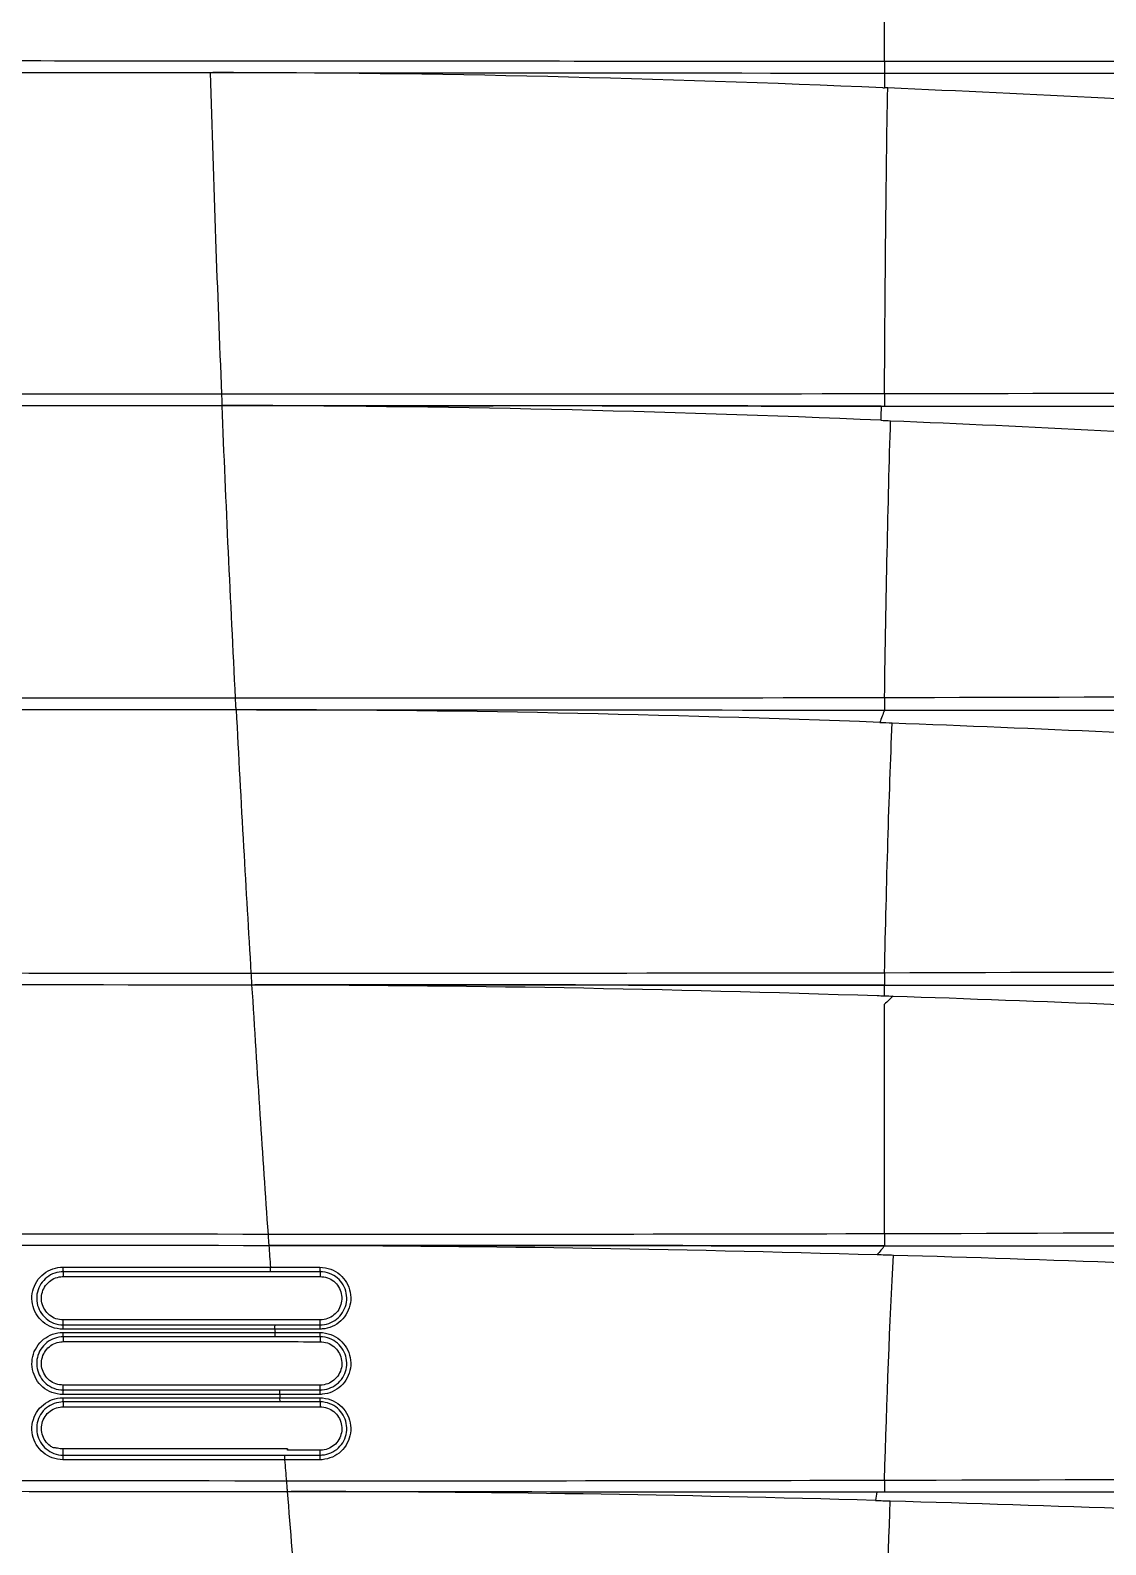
# Model space of a CAD drawing. Header units: millimetres. Extents: x 11242 to 497835, y 4200 to 105100.
# Drawn here: x 278488.7 to 278563, y 46082.8 to 46187.4 of the extents above; entities that cross this region are included whole.
import ezdxf

# ---------------------------------------------------------------- set-up
doc = ezdxf.new("R2010")
doc.units = ezdxf.units.MM
doc.header["$LTSCALE"] = 200
doc.layers.add('# LG-AIRCON', color=240, linetype='Continuous')
doc.layers.add('# 냉난방설비', color=4, linetype='Continuous')

# ---------------------------------------------------------------- blocks, each defined once
blk = doc.blocks.new('A$C7F214049')
at = {"layer": '# LG-AIRCON', "color": 0}
for p, q in [((70.93, 106.21), (70.93, 105.88)), ((88.68, 106.21), (88.68, 105.87)), ((70.93, 102.54), (70.93, 102.88)), ((88.68, 102.54), (88.68, 102.88)), ((70.93, 101.71), (70.93, 101.38)), ((88.68, 101.71), (88.68, 101.37)), ((70.93, 98.04), (70.93, 98.38)), ((88.68, 98.04), (88.68, 98.38)), ((70.93, 97.22), (70.93, 96.88)), ((88.68, 97.22), (88.68, 96.88)), ((70.93, 93.54), (70.93, 93.97)), ((88.68, 93.54), (88.68, 93.88))]:
    blk.add_line(p, q, dxfattribs=at)
for centre, ratio, start_param, end_param in [((70.94, 106.51), 0.102099, 4.670514, 6.160367), ((88.69, 106.51), 0.080327, 4.66759, 6.160614), ((70.94, 102.24), 0.102093, 3.264411, 4.709095), ((88.69, 102.24), 0.084106, 3.264202, 4.707889), ((70.94, 102.01), 0.102084, 4.711159, 6.160367), ((88.69, 102.01), 0.084287, 4.710243, 6.160574), ((70.94, 97.74), 0.10176, 3.264406, 4.749609), ((70.94, 97.52), 0.101733, 4.751664, 6.160372), ((88.69, 97.74), 0.086898, 3.264232, 4.750392), ((88.69, 97.51), 0.086961, 4.752655, 6.160545), ((70.94, 93.25), 0.101086, 3.264398, 4.790119), ((88.69, 93.25), 0.088378, 3.264248, 4.792758)]:
    blk.add_ellipse(centre, major_axis=(0, -0.3), ratio=ratio, start_param=start_param, end_param=end_param, dxfattribs=at)
for points, degree in [([(127.67, 189.8), (127.65, 197.86), (127.65, 205.93), (127.67, 214)], 3), ([(127.67, 189.8), (116.78, 189.8), (105.9, 189.81), (95.02, 189.82)], 3), ([(127.55, 187.98), (112.14, 188.65), (96.66, 189.02), (81.26, 189.03)], 3), ([(127.67, 189), (127.67, 188.66), (127.67, 188.32), (127.67, 187.98)], 3), ([(127.55, 187.98), (127.59, 187.98), (127.63, 187.98), (127.67, 187.98)], 3), ([(127.89, 187.97), (127.82, 187.97), (127.75, 187.98), (127.67, 187.98)], 3), ([(127.67, 166.84), (127.71, 174.39), (127.78, 181.7), (127.89, 187.97)], 3), ([(127.67, 166.84), (112.39, 166.82), (97.12, 166.81), (81.87, 166.82)], 3), ([(81.91, 166.03), (81.91, 166.03), (81.91, 166.03), (81.91, 166.03)], 3), ([(82.84, 145.82), (82.49, 152.56), (82.18, 159.31), (81.91, 166.03)], 3), ([(127.42, 165.02), (112.26, 165.66), (97.05, 166.02), (81.91, 166.03)], 3), ([(81.91, 166.03), (88.15, 166.03), (94.39, 166.02), (100.64, 166.02)], 3), ([(108.17, 166.01), (114.67, 166.01), (121.17, 166), (127.67, 166)], 3), ([(127.44, 166), (127.42, 165.67), (127.41, 165.35), (127.42, 165.02)], 3), ([(127.42, 165.02), (127.64, 165.01), (127.86, 165), (128.09, 164.99)], 3), ([(127.67, 145.85), (127.78, 152.71), (127.91, 159.29), (128.09, 164.99)], 3), ([(128.09, 164.99), (137.78, 164.59), (147.45, 164.08), (157.11, 163.56)], 3), ([(127.67, 145.85), (112.71, 145.82), (97.76, 145.81), (82.84, 145.82)], 3), ([(82.88, 145.03), (82.88, 145.03)], 1), ([(127.34, 144.15), (112.53, 144.71), (97.66, 145.02), (82.88, 145.03)], 3), ([(82.88, 145.03), (97.79, 145.02), (112.73, 145.01), (127.67, 145)], 3), ([(127.67, 145), (127.56, 144.71), (127.45, 144.43), (127.34, 144.15)], 3), ([(127.34, 144.15), (127.63, 144.14), (127.91, 144.13), (128.2, 144.12)], 3), ([(127.67, 126.84), (127.81, 133.07), (127.98, 139.03), (128.2, 144.12)], 3), ([(128.2, 144.12), (138.2, 143.75), (148.18, 143.27), (158.15, 142.78)], 3), ([(83.9, 126.81), (65.72, 126.82), (47.57, 126.83), (29.47, 126.84)], 3), ([(127.67, 126.84), (113.07, 126.82), (98.47, 126.8), (83.9, 126.81)], 3), ([(29.47, 126.07), (47.58, 126.06), (65.75, 126.04), (83.95, 126.03)], 3), ([(83.95, 126.03), (84.03, 126.03), (84.1, 126.03), (84.17, 126.03)], 3), ([(83.95, 126.03), (83.95, 126.03), (83.95, 126.03), (83.95, 126.03)], 3), ([(83.95, 126.03), (98.32, 126.02), (112.77, 125.76), (127.17, 125.28)], 3), ([(84.17, 126.03), (98.65, 126.02), (113.16, 126.01), (127.67, 126)], 3), ([(127.67, 125.26), (127.67, 125.51), (127.67, 125.75), (127.67, 126)], 3), ([(127.17, 125.28), (127.34, 125.28), (127.51, 125.27), (127.67, 125.26)], 3), ([(127.67, 125.27), (127.87, 125.26), (128.06, 125.25), (128.26, 125.25)], 3), ([(128.26, 125.25), (128.06, 125.06), (127.87, 124.88), (127.67, 124.69)], 3), ([(128.26, 125.25), (138.62, 124.9), (148.96, 124.47), (159.28, 124.01)], 3), ([(85.08, 108.79), (66.5, 108.8), (47.96, 108.81), (29.47, 108.82)], 3), ([(127.67, 108.82), (113.46, 108.79), (99.26, 108.77), (85.08, 108.79)], 3), ([(29.47, 108.07), (47.98, 108.06), (66.54, 108.04), (85.14, 108.03)], 3), ([(85.14, 108.03), (85.14, 108.03)], 1), ([(85.14, 108.03), (99.11, 108.02), (113.16, 107.8), (127.17, 107.39)], 3), ([(85.14, 108.03), (99.3, 108.02), (113.48, 108.01), (127.67, 108)], 3), ([(85.14, 108.03), (85.17, 107.53), (85.21, 107.02), (85.25, 106.52)], 3), ([(127.67, 108), (127.51, 107.79), (127.34, 107.59), (127.17, 107.4)], 3), ([(127.17, 107.4), (127.54, 107.39), (127.91, 107.37), (128.28, 107.36)], 3), ([(127.67, 91.79), (127.84, 97.38), (128.03, 102.75), (128.28, 107.36)], 3), ([(128.28, 107.36), (139.05, 107.06), (149.79, 106.65), (160.53, 106.23)], 3), ([(85.27, 106.21), (85.26, 106.23), (85.24, 106.37), (85.25, 106.52)], 3), ([(88.68, 106.21), (87.55, 106.21), (86.41, 106.21), (85.27, 106.21)], 3), ([(85.31, 105.88), (86.43, 105.88), (87.56, 105.88), (88.68, 105.87)], 3), ([(88.68, 102.88), (87.63, 102.88), (86.57, 102.88), (85.52, 102.88)], 3), ([(85.55, 102.24), (85.55, 102.39), (85.56, 102.52), (85.58, 102.54)], 3), ([(85.58, 102.54), (86.61, 102.54), (87.65, 102.54), (88.68, 102.54)], 3), ([(85.55, 102.24), (85.56, 102.16), (85.56, 102.09), (85.57, 102.01)], 3), ([(85.59, 101.71), (85.58, 101.73), (85.57, 101.87), (85.57, 102.01)], 3), ([(88.68, 101.71), (87.65, 101.71), (86.62, 101.71), (85.59, 101.71)], 3), ([(85.63, 101.38), (86.65, 101.38), (87.66, 101.38), (88.68, 101.37)], 3), ([(88.68, 98.38), (87.74, 98.38), (86.8, 98.38), (85.85, 98.38)], 3), ([(85.89, 97.73), (85.89, 97.88), (85.9, 98.02), (85.91, 98.04)], 3), ([(85.89, 97.73), (85.89, 97.66), (85.9, 97.58), (85.9, 97.5)], 3), ([(85.93, 97.22), (85.92, 97.23), (85.9, 97.36), (85.9, 97.5)], 3), ([(85.91, 98.04), (86.84, 98.04), (87.76, 98.04), (88.68, 98.04)], 3), ([(88.68, 97.22), (87.77, 97.22), (86.85, 97.22), (85.93, 97.22)], 3), ([(85.97, 96.88), (86.87, 96.88), (87.78, 96.88), (88.68, 96.88)], 3), ([(70.38, 94.04), (70.33, 94.04), (70.29, 94.04), (70.25, 94.04)], 3), ([(86.23, 93.22), (86.23, 93.37), (86.24, 93.52), (86.26, 93.54)], 3), ([(86.23, 93.22), (86.27, 92.72), (86.31, 92.23), (86.35, 91.73)], 3), ([(86.26, 93.54), (87.07, 93.54), (87.87, 93.54), (88.68, 93.54)], 3), ([(86.42, 93.88), (86.42, 93.91), (86.42, 93.94), (86.43, 93.97)], 3), ([(88.68, 93.88), (87.93, 93.88), (87.17, 93.88), (86.42, 93.88)], 3), ([(86.43, 93.97), (86.43, 93.94), (86.43, 93.92), (86.43, 93.88)], 3), ([(86.35, 91.75), (67.35, 91.77), (48.38, 91.79), (29.47, 91.8)], 3), ([(29.47, 91.07), (48.4, 91.05), (67.39, 91.04), (86.41, 91.03)], 3), ([(127.67, 91.79), (113.89, 91.76), (100.11, 91.74), (86.35, 91.75)], 3), ([(86.41, 91.03), (86.49, 91.03), (86.58, 91.03), (86.66, 91.03)], 3), ([(86.66, 91.03), (100.32, 91.02), (113.99, 91.01), (127.67, 91)], 3), ([(127.05, 90.41), (113.58, 90.79), (100.09, 91.02), (86.67, 91.03)], 3), ([(127.13, 91), (127.1, 90.8), (127.07, 90.61), (127.05, 90.41)], 3), ([(127.05, 90.41), (127.39, 90.4), (127.73, 90.39), (128.07, 90.38)], 3), ([(127.67, 75.73), (127.77, 80.98), (127.89, 86.02), (128.07, 90.38)], 3), ([(128.07, 90.38), (139.35, 90.07), (150.62, 89.65), (161.87, 89.25)], 3)]:
    blk.add_open_spline(points, degree=degree, dxfattribs=at)
for points, knots in [([(95.02, 189.82), (84.88, 189.82), (74.76, 189.83), (61.01, 189.84), (57.38, 189.84), (53.75, 189.84)], [0, 0, 0, 0, 0.735818, 0.735818, 1, 1, 1, 1]), ([(127.67, 189.8), (127.67, 189.68), (127.67, 189.43), (127.67, 189.09), (127.67, 189.03), (127.67, 189)], [0, 0, 0, 0, 0.273793, 0.607352, 1, 1, 1, 1]), ([(236.16, 189.8), (218.07, 189.8), (199.99, 189.8), (163.82, 189.8), (145.74, 189.8), (127.67, 189.8)], [0, 0, 0, 0, 0.5, 0.5, 1, 1, 1, 1]), ([(2.08, 189.09), (12.45, 189.08), (22.88, 189.07), (43.77, 189.06), (54.23, 189.05), (85.65, 189.03), (106.66, 189.01), (127.67, 189)], [0, 0, 0, 0, 0.25, 0.25, 0.5, 0.5, 1, 1, 1, 1]), ([(81.09, 189.03), (81.2, 185.2), (81.44, 177.8), (81.72, 170.4), (81.87, 166.82)], [0, 0, 0, 0, 0.517676, 1, 1, 1, 1]), ([(127.67, 189), (145.74, 189), (163.82, 189), (199.99, 189), (218.07, 189), (236.16, 189)], [0, 0, 0, 0, 0.5, 0.5, 1, 1, 1, 1]), ([(156.22, 186.56), (151.77, 186.8), (147.33, 187.04), (137.88, 187.52), (132.89, 187.76), (127.89, 187.97)], [0, 0, 0, 0, 0.47145, 0.47145, 1, 1, 1, 1]), ([(81.87, 166.82), (68.63, 166.83), (55.4, 166.84), (29, 166.86), (15.82, 166.86), (2.71, 166.87)], [0, 0, 0, 0, 0.5, 0.5, 1, 1, 1, 1]), ([(81.87, 166.82), (81.87, 166.69), (81.89, 166.43), (81.9, 166.1), (81.9, 166.06), (81.91, 166.03)], [0, 0, 0, 0, 0.31431, 0.647485, 1, 1, 1, 1]), ([(237.04, 167.02), (218.8, 167.02), (200.57, 167), (164.11, 166.92), (145.88, 166.87), (127.67, 166.84)], [0, 0, 0, 0, 0.5, 0.5, 1, 1, 1, 1]), ([(127.67, 166.84), (127.67, 166.72), (127.67, 166.46), (127.67, 166.09), (127.67, 166.03), (127.67, 166)], [0, 0, 0, 0, 0.274889, 0.608459, 1, 1, 1, 1]), ([(2.85, 166.09), (15.94, 166.08), (29.1, 166.07), (55.47, 166.05), (68.68, 166.04), (81.91, 166.03)], [0, 0, 0, 0, 0.5, 0.5, 1, 1, 1, 1]), ([(127.44, 166), (124.76, 166), (109.56, 166.01), (94.39, 166.02), (81.91, 166.03)], [0, 0, 0, 0, 0.176404, 1, 1, 1, 1]), ([(108.33, 166.04), (108.33, 166.04), (108.33, 166.04), (108.33, 166.04), (108.36, 166.03), (108.5, 166.03), (108.6, 166.03), (108.86, 166.02), (109.02, 166.02), (109.28, 166.02), (109.37, 166.01), (109.46, 166.01)], [0, 0, 0, 0, 0.000014, 0.000014, 0.287017, 0.287017, 0.574092, 0.574092, 0.861314, 0.861314, 1, 1, 1, 1]), ([(127.67, 166), (145.89, 166), (164.13, 166), (200.6, 166), (218.84, 166), (237.08, 166)], [0, 0, 0, 0, 0.5, 0.5, 1, 1, 1, 1]), ([(82.84, 145.82), (69.59, 145.83), (56.36, 145.83), (29.95, 145.85), (16.76, 145.85), (3.64, 145.86)], [0, 0, 0, 0, 0.5, 0.5, 1, 1, 1, 1]), ([(82.88, 145.03), (82.88, 145.05), (82.87, 145.1), (82.86, 145.42), (82.84, 145.69), (82.84, 145.82)], [0, 0, 0, 0, 0.347224, 0.680346, 1, 1, 1, 1]), ([(238.09, 146.1), (219.68, 146.1), (201.27, 146.06), (164.46, 145.96), (146.06, 145.89), (127.67, 145.85)], [0, 0, 0, 0, 0.5, 0.5, 1, 1, 1, 1]), ([(127.67, 145.85), (127.67, 145.73), (127.67, 145.47), (127.67, 145.09), (127.67, 145.03), (127.67, 145)], [0, 0, 0, 0, 0.275147, 0.608718, 1, 1, 1, 1]), ([(3.78, 145.09), (16.88, 145.08), (30.05, 145.07), (56.43, 145.05), (69.65, 145.04), (82.88, 145.03)], [0, 0, 0, 0, 0.5, 0.5, 1, 1, 1, 1]), ([(82.88, 145.03), (83.04, 141.87), (83.37, 135.8), (83.73, 129.72), (83.9, 126.81)], [0, 0, 0, 0, 0.521339, 1, 1, 1, 1]), ([(127.67, 145), (146.07, 145), (164.48, 145), (201.31, 145), (219.73, 145), (238.15, 145)], [0, 0, 0, 0, 0.5, 0.5, 1, 1, 1, 1]), ([(83.9, 126.81), (83.91, 126.68), (83.93, 126.41), (83.95, 126.1), (83.95, 126.05), (83.95, 126.03)], [0, 0, 0, 0, 0.323218, 0.656295, 1, 1, 1, 1]), ([(239.25, 127.11), (220.65, 127.11), (202.05, 127.07), (164.85, 126.96), (146.25, 126.89), (127.67, 126.84)], [0, 0, 0, 0, 0.5, 0.5, 1, 1, 1, 1]), ([(127.67, 126.84), (127.67, 126.72), (127.67, 126.46), (127.67, 126.09), (127.67, 126.03), (127.67, 126)], [0, 0, 0, 0, 0.274966, 0.608533, 1, 1, 1, 1]), ([(83.95, 126.03), (84.14, 123.04), (84.5, 117.29), (84.89, 111.53), (85.08, 108.79)], [0, 0, 0, 0, 0.521925, 1, 1, 1, 1]), ([(127.67, 126), (125.61, 126), (111.09, 126.01), (96.59, 126.02), (84.17, 126.03)], [0, 0, 0, 0, 0.142216, 1, 1, 1, 1]), ([(127.67, 126), (146.26, 126), (164.87, 126), (202.1, 126), (220.71, 126), (239.33, 126)], [0, 0, 0, 0, 0.5, 0.5, 1, 1, 1, 1]), ([(127.67, 108.82), (127.67, 110.03), (127.67, 112.38), (127.67, 115.79), (127.67, 118.97), (127.67, 121.92), (127.67, 123.79), (127.67, 124.69)], [0, 0, 0, 0, 0.225371, 0.438508, 0.638903, 0.826161, 1, 1, 1, 1]), ([(85.08, 108.79), (85.09, 108.66), (85.11, 108.39), (85.13, 108.09), (85.14, 108.05), (85.14, 108.03)], [0, 0, 0, 0, 0.326029, 0.659072, 1, 1, 1, 1]), ([(240.54, 109.12), (221.72, 109.12), (202.9, 109.08), (165.27, 108.95), (146.46, 108.88), (127.67, 108.82)], [0, 0, 0, 0, 0.5, 0.5, 1, 1, 1, 1]), ([(127.67, 108.82), (127.67, 108.71), (127.67, 108.45), (127.67, 108.09), (127.67, 108.03), (127.67, 108)], [0, 0, 0, 0, 0.274391, 0.607953, 1, 1, 1, 1]), ([(127.67, 108), (123.03, 108), (113.65, 108.01), (99.47, 108.02), (89.94, 108.03), (85.14, 108.03)], [0, 0, 0, 0, 0.327295, 0.660616, 1, 1, 1, 1]), ([(127.67, 108), (146.46, 108), (165.27, 108), (202.9, 108), (221.72, 108), (240.54, 108)], [0, 0, 0, 0, 0.5, 0.5, 1, 1, 1, 1]), ([(70.91, 102.24), (70.65, 102.24), (70.38, 102.29), (69.92, 102.47), (69.7, 102.6), (69.34, 102.91), (69.18, 103.1), (68.94, 103.52), (68.86, 103.75), (68.76, 104.22), (68.76, 104.47), (68.83, 104.94), (68.91, 105.17), (69.13, 105.59), (69.28, 105.79), (69.63, 106.11), (69.83, 106.24), (70.27, 106.44), (70.51, 106.5), (70.8, 106.52), (70.85, 106.52), (70.91, 106.52)], [0, 0, 0, 0, 0.117249, 0.117249, 0.225497, 0.225497, 0.333831, 0.333831, 0.440548, 0.440548, 0.549524, 0.549524, 0.65412, 0.65412, 0.762978, 0.762978, 0.868459, 0.868459, 0.975785, 0.975785, 1, 1, 1, 1]), ([(70.93, 106.21), (70.93, 106.21), (70.93, 106.21), (70.89, 106.21), (70.84, 106.21), (70.59, 106.19), (70.39, 106.14), (70.01, 105.97), (69.84, 105.86), (69.54, 105.58), (69.41, 105.41), (69.22, 105.05), (69.15, 104.85), (69.09, 104.45), (69.09, 104.24), (69.17, 103.83), (69.25, 103.63), (69.45, 103.28), (69.59, 103.11), (69.9, 102.84), (70.08, 102.74), (70.48, 102.58), (70.71, 102.54), (70.93, 102.54), (70.93, 102.54), (70.93, 102.54)], [0, 0, 0, 0, 0.000007, 0.000007, 0.024141, 0.024141, 0.131822, 0.131822, 0.237364, 0.237364, 0.345854, 0.345854, 0.450527, 0.450527, 0.558891, 0.558891, 0.665693, 0.665693, 0.773899, 0.773899, 0.882372, 0.882372, 0.999993, 0.999993, 1, 1, 1, 1]), ([(70.93, 102.88), (70.76, 102.88), (70.59, 102.91), (70.27, 103.02), (70.12, 103.1), (69.86, 103.31), (69.74, 103.45), (69.57, 103.73), (69.5, 103.89), (69.43, 104.22), (69.42, 104.4), (69.46, 104.73), (69.51, 104.89), (69.66, 105.19), (69.76, 105.33), (70, 105.57), (70.14, 105.66), (70.44, 105.8), (70.61, 105.85), (70.83, 105.87), (70.88, 105.88), (70.93, 105.88)], [0, 0, 0, 0, 0.108403, 0.108403, 0.216786, 0.216786, 0.325285, 0.325285, 0.43176, 0.43176, 0.541016, 0.541016, 0.645408, 0.645408, 0.754225, 0.754225, 0.86025, 0.86025, 0.967036, 0.967036, 1, 1, 1, 1]), ([(70.91, 106.52), (72.39, 106.52), (73.87, 106.52), (76.82, 106.52), (78.3, 106.52), (81.6, 106.52), (83.42, 106.52), (85.25, 106.52), (85.25, 106.52), (85.25, 106.52)], [0, 0, 0, 0, 0.30958, 0.30958, 0.619159, 0.619159, 0.999997, 0.999997, 1, 1, 1, 1]), ([(85.27, 106.21), (83.79, 106.21), (82.31, 106.21), (79.35, 106.21), (77.87, 106.21), (74.57, 106.21), (72.75, 106.21), (70.93, 106.21), (70.93, 106.21), (70.93, 106.21)], [0, 0, 0, 0, 0.309562, 0.309562, 0.619125, 0.619125, 0.999997, 0.999997, 1, 1, 1, 1]), ([(70.93, 105.88), (72.41, 105.88), (73.89, 105.88), (76.85, 105.88), (78.32, 105.88), (81.64, 105.88), (83.47, 105.88), (85.31, 105.88)], [0, 0, 0, 0, 0.30867, 0.30867, 0.61734, 0.61734, 1, 1, 1, 1]), ([(85.25, 106.52), (85.25, 106.52), (85.25, 106.52), (86.38, 106.52), (87.52, 106.52), (88.66, 106.52)], [0, 0, 0, 0, 0.000012, 0.000012, 1, 1, 1, 1]), ([(88.66, 106.52), (88.92, 106.52), (89.18, 106.47), (89.65, 106.29), (89.86, 106.17), (90.23, 105.85), (90.38, 105.66), (90.62, 105.25), (90.71, 105.02), (90.8, 104.55), (90.81, 104.3), (90.73, 103.83), (90.66, 103.6), (90.44, 103.18), (90.29, 102.98), (89.94, 102.65), (89.73, 102.52), (89.3, 102.33), (89.06, 102.27), (88.77, 102.25), (88.72, 102.24), (88.66, 102.24)], [0, 0, 0, 0, 0.116631, 0.116631, 0.22458, 0.22458, 0.332996, 0.332996, 0.44003, 0.44003, 0.549211, 0.549211, 0.653948, 0.653948, 0.762797, 0.762797, 0.868427, 0.868427, 0.975954, 0.975954, 1, 1, 1, 1]), ([(88.68, 102.54), (88.68, 102.54), (88.68, 102.54), (88.73, 102.54), (88.78, 102.54), (89.03, 102.56), (89.23, 102.61), (89.61, 102.78), (89.78, 102.89), (90.08, 103.17), (90.21, 103.34), (90.4, 103.7), (90.47, 103.9), (90.53, 104.3), (90.53, 104.52), (90.45, 104.92), (90.37, 105.12), (90.17, 105.48), (90.03, 105.64), (89.71, 105.91), (89.53, 106.01), (89.13, 106.17), (88.91, 106.21), (88.68, 106.21), (88.68, 106.21), (88.68, 106.21)], [0, 0, 0, 0, 0.000007, 0.000007, 0.023931, 0.023931, 0.131696, 0.131696, 0.237406, 0.237406, 0.34601, 0.34601, 0.450969, 0.450969, 0.559737, 0.559737, 0.666996, 0.666996, 0.775336, 0.775336, 0.883376, 0.883376, 0.999993, 0.999993, 1, 1, 1, 1]), ([(88.68, 105.87), (88.85, 105.87), (89.02, 105.84), (89.34, 105.73), (89.49, 105.65), (89.75, 105.44), (89.87, 105.31), (90.04, 105.02), (90.1, 104.86), (90.18, 104.53), (90.19, 104.36), (90.14, 104.02), (90.09, 103.86), (89.95, 103.56), (89.85, 103.42), (89.61, 103.19), (89.46, 103.09), (89.16, 102.95), (89, 102.9), (88.78, 102.88), (88.73, 102.88), (88.68, 102.88)], [0, 0, 0, 0, 0.108208, 0.108208, 0.216383, 0.216383, 0.324895, 0.324895, 0.431626, 0.431626, 0.541146, 0.541146, 0.645707, 0.645707, 0.754651, 0.754651, 0.860767, 0.860767, 0.967729, 0.967729, 1, 1, 1, 1]), ([(85.52, 102.88), (84.16, 102.88), (82.8, 102.88), (79.95, 102.88), (78.48, 102.88), (74.97, 102.88), (72.95, 102.88), (70.93, 102.88)], [0, 0, 0, 0, 0.280018, 0.280018, 0.584131, 0.584131, 1, 1, 1, 1]), ([(70.93, 102.54), (70.93, 102.54), (70.93, 102.54), (72.86, 102.54), (74.78, 102.54), (78.18, 102.54), (79.66, 102.54), (82.62, 102.54), (84.1, 102.54), (85.58, 102.54)], [0, 0, 0, 0, 0.000003, 0.000003, 0.39383, 0.39383, 0.696916, 0.696916, 1, 1, 1, 1]), ([(70.91, 97.73), (70.65, 97.73), (70.39, 97.78), (69.93, 97.96), (69.71, 98.08), (69.35, 98.39), (69.19, 98.58), (68.95, 98.99), (68.86, 99.22), (68.77, 99.69), (68.76, 99.94), (68.83, 100.41), (68.9, 100.64), (69.12, 101.06), (69.27, 101.26), (69.62, 101.59), (69.82, 101.73), (70.25, 101.92), (70.49, 101.98), (70.79, 102.01), (70.85, 102.01), (70.91, 102.01)], [0, 0, 0, 0, 0.115563, 0.115563, 0.223496, 0.223496, 0.331417, 0.331417, 0.437352, 0.437352, 0.546101, 0.546101, 0.650635, 0.650635, 0.75965, 0.75965, 0.865926, 0.865926, 0.973663, 0.973663, 1, 1, 1, 1]), ([(70.93, 101.71), (70.93, 101.71), (70.93, 101.71), (70.88, 101.71), (70.83, 101.71), (70.58, 101.69), (70.37, 101.63), (70, 101.47), (69.82, 101.35), (69.53, 101.07), (69.4, 100.9), (69.21, 100.53), (69.15, 100.34), (69.09, 99.93), (69.1, 99.72), (69.18, 99.32), (69.25, 99.12), (69.46, 98.77), (69.59, 98.61), (69.91, 98.34), (70.09, 98.23), (70.49, 98.08), (70.71, 98.04), (70.93, 98.04), (70.93, 98.04), (70.93, 98.04)], [0, 0, 0, 0, 0.000007, 0.000007, 0.026291, 0.026291, 0.134514, 0.134514, 0.240956, 0.240956, 0.349758, 0.349758, 0.45441, 0.45441, 0.562536, 0.562536, 0.668509, 0.668509, 0.776147, 0.776147, 0.884189, 0.884189, 0.999993, 0.999993, 1, 1, 1, 1]), ([(85.55, 102.24), (85.55, 102.24), (85.55, 102.24), (84.07, 102.24), (82.59, 102.24), (79.63, 102.24), (78.15, 102.24), (74.75, 102.24), (72.83, 102.24), (70.91, 102.24)], [0, 0, 0, 0, 0.000003, 0.000003, 0.303084, 0.303084, 0.606169, 0.606169, 1, 1, 1, 1]), ([(70.91, 102.01), (72.39, 102.01), (73.87, 102.01), (76.82, 102.01), (78.3, 102.01), (81.71, 102.01), (83.64, 102.01), (85.57, 102.01), (85.57, 102.01), (85.57, 102.01)], [0, 0, 0, 0, 0.302738, 0.302738, 0.605476, 0.605476, 0.999997, 0.999997, 1, 1, 1, 1]), ([(85.59, 101.71), (84.11, 101.71), (82.63, 101.71), (79.67, 101.71), (78.2, 101.71), (74.79, 101.71), (72.86, 101.71), (70.93, 101.71), (70.93, 101.71), (70.93, 101.71)], [0, 0, 0, 0, 0.302722, 0.302722, 0.605443, 0.605443, 0.999997, 0.999997, 1, 1, 1, 1]), ([(88.66, 102.24), (87.63, 102.24), (86.59, 102.24), (85.55, 102.24), (85.55, 102.24), (85.55, 102.24)], [0, 0, 0, 0, 0.999987, 0.999987, 1, 1, 1, 1]), ([(85.57, 102.01), (85.57, 102.01), (85.57, 102.01), (86.6, 102.01), (87.63, 102.01), (88.66, 102.01)], [0, 0, 0, 0, 0.000014, 0.000014, 1, 1, 1, 1]), ([(88.66, 102.01), (88.92, 102.01), (89.18, 101.96), (89.65, 101.78), (89.86, 101.66), (90.23, 101.34), (90.39, 101.15), (90.62, 100.74), (90.71, 100.51), (90.8, 100.04), (90.81, 99.79), (90.74, 99.32), (90.66, 99.1), (90.44, 98.67), (90.29, 98.47), (89.94, 98.15), (89.74, 98.01), (89.3, 97.82), (89.07, 97.76), (88.77, 97.74), (88.72, 97.73), (88.66, 97.73)], [0, 0, 0, 0, 0.116738, 0.116738, 0.224596, 0.224596, 0.332674, 0.332674, 0.438904, 0.438904, 0.547653, 0.547653, 0.652142, 0.652142, 0.761165, 0.761165, 0.867492, 0.867492, 0.97552, 0.97552, 1, 1, 1, 1]), ([(88.68, 98.04), (88.68, 98.04), (88.68, 98.04), (88.73, 98.04), (88.78, 98.04), (89.03, 98.06), (89.24, 98.12), (89.61, 98.28), (89.79, 98.4), (90.09, 98.67), (90.22, 98.85), (90.41, 99.21), (90.47, 99.4), (90.53, 99.81), (90.53, 100.02), (90.45, 100.43), (90.37, 100.62), (90.17, 100.98), (90.03, 101.14), (89.72, 101.41), (89.53, 101.52), (89.13, 101.67), (88.91, 101.71), (88.68, 101.71), (88.68, 101.71), (88.68, 101.71)], [0, 0, 0, 0, 0.000007, 0.000007, 0.024352, 0.024352, 0.13258, 0.13258, 0.23898, 0.23898, 0.3478, 0.3478, 0.452506, 0.452506, 0.560812, 0.560812, 0.667245, 0.667245, 0.775199, 0.775199, 0.883184, 0.883184, 0.999993, 0.999993, 1, 1, 1, 1]), ([(70.93, 98.38), (70.76, 98.38), (70.59, 98.41), (70.27, 98.52), (70.12, 98.6), (69.86, 98.81), (69.74, 98.94), (69.57, 99.23), (69.5, 99.39), (69.43, 99.71), (69.42, 99.89), (69.46, 100.22), (69.51, 100.38), (69.66, 100.68), (69.76, 100.83), (70, 101.06), (70.14, 101.16), (70.44, 101.3), (70.6, 101.35), (70.82, 101.37), (70.88, 101.38), (70.93, 101.38)], [0, 0, 0, 0, 0.108108, 0.108108, 0.216195, 0.216195, 0.324311, 0.324311, 0.429938, 0.429938, 0.53891, 0.53891, 0.643204, 0.643204, 0.752197, 0.752197, 0.858986, 0.858986, 0.966286, 0.966286, 1, 1, 1, 1]), ([(70.93, 101.38), (72.41, 101.38), (73.89, 101.38), (76.85, 101.38), (78.32, 101.38), (81.75, 101.38), (83.69, 101.38), (85.63, 101.38)], [0, 0, 0, 0, 0.301848, 0.301848, 0.603695, 0.603695, 1, 1, 1, 1]), ([(88.68, 101.37), (88.85, 101.37), (89.02, 101.35), (89.34, 101.23), (89.49, 101.15), (89.75, 100.94), (89.87, 100.81), (90.04, 100.52), (90.1, 100.36), (90.18, 100.04), (90.19, 99.86), (90.15, 99.53), (90.1, 99.37), (89.95, 99.07), (89.85, 98.93), (89.61, 98.69), (89.47, 98.59), (89.17, 98.45), (89, 98.4), (88.78, 98.38), (88.73, 98.38), (88.68, 98.38)], [0, 0, 0, 0, 0.108069, 0.108069, 0.216107, 0.216107, 0.324336, 0.324336, 0.430198, 0.430198, 0.539299, 0.539299, 0.643623, 0.643623, 0.752667, 0.752667, 0.859532, 0.859532, 0.966976, 0.966976, 1, 1, 1, 1]), ([(85.85, 98.38), (84.49, 98.38), (83.13, 98.38), (80.3, 98.38), (78.82, 98.38), (75.2, 98.38), (73.07, 98.38), (70.93, 98.38)], [0, 0, 0, 0, 0.27324, 0.27324, 0.570581, 0.570581, 1, 1, 1, 1]), ([(70.91, 93.22), (70.66, 93.22), (70.4, 93.27), (69.94, 93.44), (69.72, 93.57), (69.36, 93.87), (69.2, 94.06), (68.95, 94.47), (68.87, 94.69), (68.77, 95.16), (68.76, 95.41), (68.82, 95.88), (68.9, 96.11), (69.11, 96.54), (69.25, 96.74), (69.6, 97.07), (69.8, 97.21), (70.24, 97.41), (70.48, 97.47), (70.78, 97.5), (70.84, 97.5), (70.91, 97.5)], [0, 0, 0, 0, 0.113822, 0.113822, 0.221178, 0.221178, 0.328585, 0.328585, 0.433779, 0.433779, 0.542451, 0.542451, 0.647217, 0.647217, 0.756568, 0.756568, 0.863713, 0.863713, 0.971791, 0.971791, 1, 1, 1, 1]), ([(85.89, 97.73), (85.89, 97.73), (85.89, 97.73), (84.41, 97.73), (82.93, 97.73), (79.97, 97.73), (78.49, 97.73), (74.97, 97.73), (72.94, 97.73), (70.91, 97.73)], [0, 0, 0, 0, 0.000003, 0.000003, 0.296318, 0.296318, 0.592638, 0.592638, 1, 1, 1, 1]), ([(70.91, 97.5), (72.39, 97.5), (73.87, 97.5), (76.82, 97.5), (78.3, 97.5), (81.82, 97.5), (83.86, 97.5), (85.9, 97.5), (85.9, 97.5), (85.9, 97.5)], [0, 0, 0, 0, 0.295976, 0.295976, 0.591952, 0.591952, 0.999997, 0.999997, 1, 1, 1, 1]), ([(70.93, 98.04), (70.93, 98.04), (70.93, 98.04), (72.97, 98.04), (75, 98.04), (78.51, 98.04), (79.99, 98.04), (82.95, 98.04), (84.43, 98.04), (85.91, 98.04)], [0, 0, 0, 0, 0.000003, 0.000003, 0.407362, 0.407362, 0.703682, 0.703682, 1, 1, 1, 1]), ([(88.66, 97.73), (87.74, 97.73), (86.81, 97.73), (85.89, 97.73), (85.89, 97.73), (85.89, 97.73)], [0, 0, 0, 0, 0.999985, 0.999985, 1, 1, 1, 1]), ([(85.9, 97.5), (85.9, 97.5), (85.9, 97.5), (86.82, 97.5), (87.74, 97.5), (88.66, 97.5)], [0, 0, 0, 0, 0.000015, 0.000015, 1, 1, 1, 1]), ([(88.66, 97.5), (88.92, 97.5), (89.18, 97.45), (89.65, 97.27), (89.86, 97.15), (90.23, 96.84), (90.39, 96.65), (90.62, 96.23), (90.71, 96.01), (90.8, 95.54), (90.81, 95.29), (90.74, 94.82), (90.66, 94.59), (90.45, 94.17), (90.3, 93.97), (89.95, 93.64), (89.75, 93.51), (89.31, 93.31), (89.07, 93.25), (88.77, 93.22), (88.72, 93.22), (88.66, 93.22)], [0, 0, 0, 0, 0.116758, 0.116758, 0.224234, 0.224234, 0.331791, 0.331791, 0.43722, 0.43722, 0.545709, 0.545709, 0.650303, 0.650303, 0.759779, 0.759779, 0.866935, 0.866935, 0.975405, 0.975405, 1, 1, 1, 1]), ([(70.93, 97.22), (70.93, 97.22), (70.93, 97.22), (70.88, 97.22), (70.83, 97.21), (70.57, 97.19), (70.36, 97.13), (69.99, 96.96), (69.81, 96.85), (69.51, 96.56), (69.39, 96.39), (69.21, 96.02), (69.14, 95.82), (69.09, 95.42), (69.1, 95.21), (69.18, 94.81), (69.26, 94.61), (69.47, 94.26), (69.6, 94.1), (69.92, 93.84), (70.1, 93.73), (70.5, 93.58), (70.72, 93.54), (70.93, 93.54), (70.93, 93.54), (70.93, 93.54)], [0, 0, 0, 0, 0.000007, 0.000007, 0.028185, 0.028185, 0.136853, 0.136853, 0.244261, 0.244261, 0.353559, 0.353559, 0.4585, 0.4585, 0.566578, 0.566578, 0.671776, 0.671776, 0.778751, 0.778751, 0.88609, 0.88609, 0.999993, 0.999993, 1, 1, 1, 1]), ([(70.25, 94.04), (70.17, 94.08), (70.1, 94.13), (69.89, 94.28), (69.78, 94.4), (69.59, 94.68), (69.52, 94.83), (69.44, 95.16), (69.42, 95.33), (69.45, 95.66), (69.49, 95.83), (69.63, 96.13), (69.72, 96.28), (69.95, 96.53), (70.09, 96.63), (70.39, 96.78), (70.55, 96.84), (70.79, 96.87), (70.86, 96.88), (70.93, 96.88)], [0, 0, 0, 0, 0.06539, 0.06539, 0.191015, 0.191015, 0.314227, 0.314227, 0.442097, 0.442097, 0.565484, 0.565484, 0.693315, 0.693315, 0.821045, 0.821045, 0.9468, 0.9468, 1, 1, 1, 1]), ([(85.93, 97.22), (84.45, 97.22), (82.97, 97.22), (80.01, 97.22), (78.53, 97.22), (75.01, 97.22), (72.97, 97.22), (70.93, 97.22), (70.93, 97.22), (70.93, 97.22)], [0, 0, 0, 0, 0.29596, 0.29596, 0.59192, 0.59192, 0.999997, 0.999997, 1, 1, 1, 1]), ([(70.93, 96.88), (72.41, 96.88), (73.89, 96.88), (76.85, 96.88), (78.32, 96.88), (81.86, 96.88), (83.91, 96.88), (85.97, 96.88)], [0, 0, 0, 0, 0.295104, 0.295104, 0.590207, 0.590207, 1, 1, 1, 1]), ([(88.68, 93.54), (88.68, 93.54), (88.68, 93.54), (88.73, 93.54), (88.78, 93.55), (89.03, 93.57), (89.24, 93.62), (89.62, 93.79), (89.79, 93.9), (90.09, 94.18), (90.22, 94.35), (90.41, 94.72), (90.47, 94.91), (90.53, 95.32), (90.53, 95.53), (90.45, 95.93), (90.38, 96.13), (90.17, 96.48), (90.03, 96.65), (89.72, 96.91), (89.54, 97.02), (89.13, 97.17), (88.91, 97.22), (88.68, 97.22), (88.68, 97.22), (88.68, 97.22)], [0, 0, 0, 0, 0.000007, 0.000007, 0.024444, 0.024444, 0.133045, 0.133045, 0.240262, 0.240262, 0.34959, 0.34959, 0.454422, 0.454422, 0.562484, 0.562484, 0.668117, 0.668117, 0.775502, 0.775502, 0.883117, 0.883117, 0.999993, 0.999993, 1, 1, 1, 1]), ([(88.68, 96.88), (88.85, 96.88), (89.02, 96.85), (89.34, 96.73), (89.49, 96.65), (89.75, 96.44), (89.87, 96.31), (90.04, 96.03), (90.1, 95.87), (90.18, 95.54), (90.19, 95.37), (90.15, 95.04), (90.1, 94.88), (89.96, 94.58), (89.86, 94.43), (89.62, 94.19), (89.48, 94.1), (89.17, 93.95), (89.01, 93.9), (88.79, 93.88), (88.73, 93.88), (88.68, 93.88)], [0, 0, 0, 0, 0.107652, 0.107652, 0.215269, 0.215269, 0.323028, 0.323028, 0.428023, 0.428023, 0.536865, 0.536865, 0.641327, 0.641327, 0.750746, 0.750746, 0.858525, 0.858525, 0.966393, 0.966393, 1, 1, 1, 1]), ([(70.93, 93.97), (70.86, 93.97), (70.8, 93.97), (70.66, 93.99), (70.6, 94), (70.51, 94.02), (70.47, 94.02), (70.42, 94.03), (70.4, 94.04), (70.38, 94.04), (70.38, 94.04), (70.38, 94.04)], [0, 0, 0, 0, 0.30064, 0.30064, 0.604231, 0.604231, 0.799628, 0.799628, 0.967032, 0.967032, 1, 1, 1, 1]), ([(86.23, 93.22), (86.23, 93.22), (86.23, 93.22), (84.75, 93.22), (83.27, 93.22), (80.31, 93.22), (78.83, 93.22), (75.2, 93.22), (73.06, 93.22), (70.91, 93.22)], [0, 0, 0, 0, 0.000003, 0.000003, 0.289638, 0.289638, 0.579278, 0.579278, 1, 1, 1, 1]), ([(86.43, 93.97), (86.04, 93.97), (85.66, 93.97), (83.15, 93.97), (81.02, 93.97), (76.24, 93.97), (73.59, 93.97), (70.93, 93.97)], [0, 0, 0, 0, 0.07432, 0.07432, 0.485398, 0.485398, 1, 1, 1, 1]), ([(70.93, 93.54), (70.93, 93.54), (70.93, 93.54), (73.08, 93.54), (75.23, 93.54), (78.86, 93.54), (80.34, 93.54), (83.3, 93.54), (84.78, 93.54), (86.26, 93.54)], [0, 0, 0, 0, 0.000003, 0.000003, 0.420721, 0.420721, 0.710361, 0.710361, 1, 1, 1, 1]), ([(88.66, 93.22), (87.85, 93.22), (87.04, 93.22), (86.23, 93.22), (86.23, 93.22), (86.23, 93.22)], [0, 0, 0, 0, 0.999983, 0.999983, 1, 1, 1, 1]), ([(241.91, 92.11), (222.86, 92.11), (203.81, 92.06), (165.73, 91.93), (146.69, 91.84), (127.67, 91.79)], [0, 0, 0, 0, 0.5, 0.5, 1, 1, 1, 1]), ([(86.35, 91.75), (86.36, 91.63), (86.38, 91.37), (86.4, 91.09), (86.41, 91.05), (86.41, 91.03)], [0, 0, 0, 0, 0.328936, 0.661963, 1, 1, 1, 1]), ([(86.41, 91.03), (86.62, 88.36), (87.03, 83.23), (87.47, 78.13), (87.68, 75.7)], [0, 0, 0, 0, 0.522018, 1, 1, 1, 1]), ([(86.66, 91.03), (86.66, 91.03), (86.66, 91.03), (86.66, 91.03), (86.66, 91.03), (86.66, 91.03)], [0, 0, 0, 0, 0.720259, 0.720259, 1, 1, 1, 1]), ([(127.67, 91.79), (127.67, 91.68), (127.67, 91.43), (127.67, 91.08), (127.67, 91.03), (127.67, 91)], [0, 0, 0, 0, 0.273507, 0.607065, 1, 1, 1, 1]), ([(127.67, 91), (146.69, 91), (165.73, 91), (203.81, 91), (222.86, 91), (241.91, 91)], [0, 0, 0, 0, 0.5, 0.5, 1, 1, 1, 1])]:
    blk.add_open_spline(points, degree=3, knots=knots, dxfattribs=at)
blk = doc.blocks.new('냉난방설비')
at = {"layer": '# 냉난방설비', "color": 8}
blk.add_blockref('A$C7F214049', (278420, -72804.52), dxfattribs=at)

msp = doc.modelspace()

# ---------------------------------------------------------------- block references
msp.add_blockref('냉난방설비', (0, 118800))

doc.saveas('drawing.dxf')
